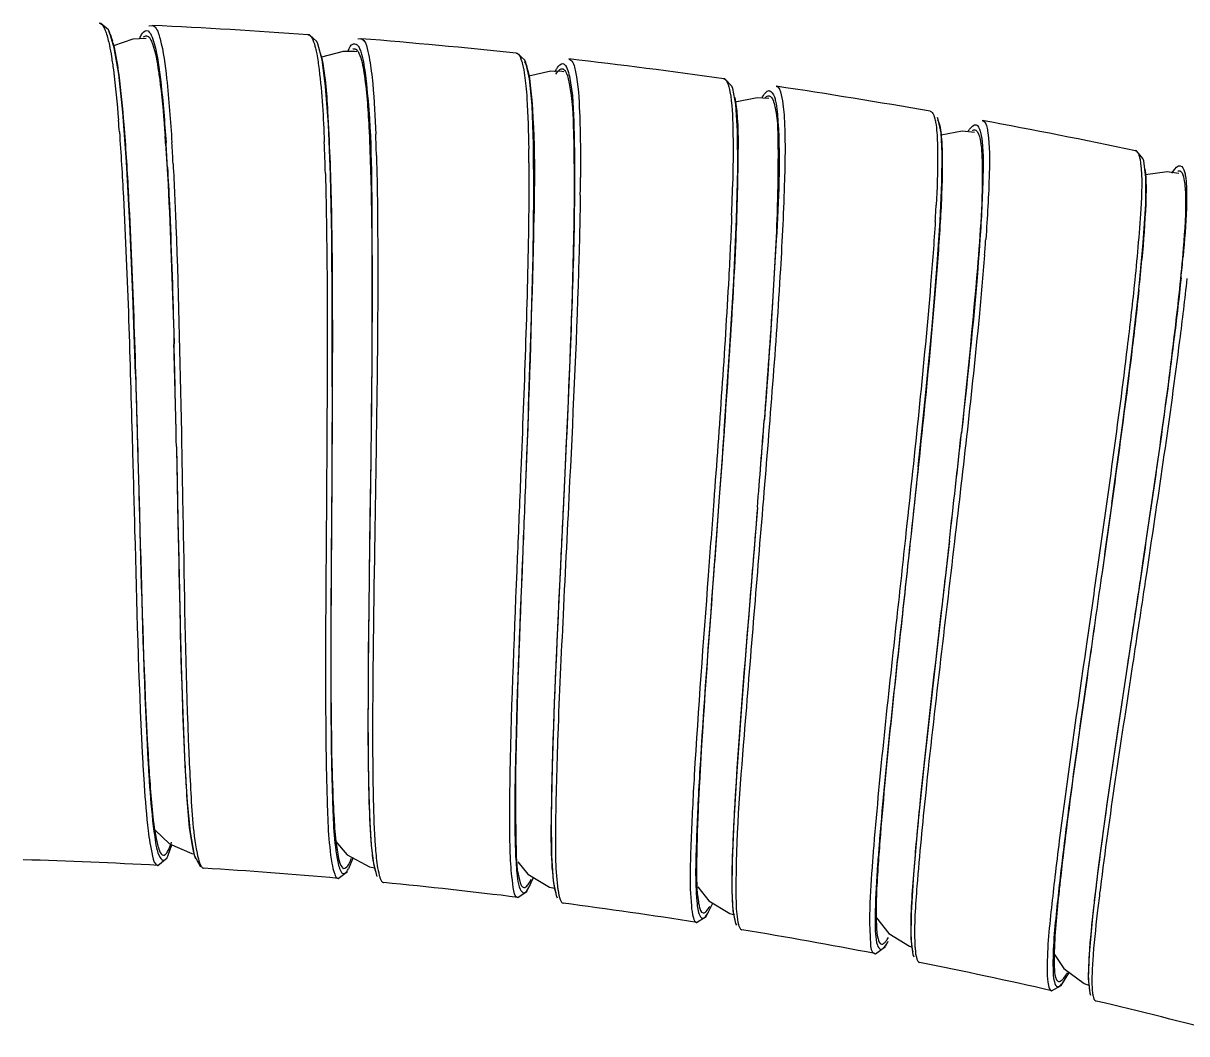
# Model space of a CAD drawing. Header units: millimetres. Extents: x 601 to 1195, y -13 to 407.
# Drawn here: x 1036.41 to 1053.07, y 321.76 to 336.22 of the extents above; entities that cross this region are included whole.
import ezdxf

# ---------------------------------------------------------------- set-up
doc = ezdxf.new("R2010")
doc.units = ezdxf.units.MM
doc.header["$LTSCALE"] = 0.1

msp = doc.modelspace()

# ---------------------------------------------------------------- linework, layer by layer
at = {"color": 7, "linetype": 'Continuous'}
for p, q in [((1037.5238, 336.2193), (1037.4998, 336.2218)), ((1037.6308, 336.1279), (1037.5238, 336.2193)), ((1038.2765, 336.186), (1038.2091, 336.1803)), ((1038.2611, 336.1899), (1038.2765, 336.186)), ((1037.9819, 335.9967), (1037.7062, 335.9008)), ((1038.1732, 336.0063), (1037.9819, 335.9967)), ((1040.5101, 336.0551), (1040.4866, 336.0583)), ((1040.614, 335.9606), (1040.5101, 336.0551)), ((1041.2591, 335.9973), (1041.2024, 335.9956)), ((1041.2463, 336.0006), (1041.2591, 335.9973)), ((1037.7783, 335.4943), (1037.7157, 335.8692)), ((1040.9938, 335.8201), (1040.6804, 335.7362)), ((1041.1523, 335.8201), (1040.9938, 335.8201)), ((1041.1871, 335.8134), (1041.1523, 335.8201)), ((1043.4884, 335.7901), (1043.4664, 335.7938)), ((1043.5896, 335.6932), (1043.4884, 335.7901)), ((1037.8367, 334.9518), (1037.7783, 335.4943)), ((1043.9627, 335.5385), (1043.6491, 335.4651)), ((1044.1233, 335.5332), (1043.9627, 335.5385)), ((1044.1482, 335.5276), (1044.1233, 335.5332)), ((1046.4571, 335.4246), (1046.4358, 335.4289)), ((1046.5556, 335.3233), (1046.4571, 335.4246)), ((1046.9199, 335.157), (1046.6014, 335.0926)), ((1047.0832, 335.1463), (1046.9199, 335.157)), ((1049.5667, 334.3602), (1049.5496, 334.6557)), ((1049.8516, 334.6759), (1049.5516, 334.6214)), ((1050.0282, 334.6596), (1049.8516, 334.6759)), ((1052.346, 334.3946), (1052.3289, 334.3991)), ((1052.4393, 334.2891), (1052.346, 334.3946)), ((1052.7861, 334.0955), (1052.4764, 334.0522)), ((1052.955, 334.0735), (1052.7861, 334.0955)), ((1052.8523, 334.0756), (1052.875, 334.1083)), ((1038.5654, 331.7916), (1038.57, 331.6234)), ((1038.5667, 331.8057), (1038.5712, 331.6338)), ((1038.0187, 331.2035), (1038.0479, 330.1934)), ((1040.8356, 331.0186), (1040.8306, 330.0148)), ((1043.6444, 330.7393), (1043.6058, 329.7422)), ((1041.3929, 330.4963), (1041.3864, 329.9678)), ((1041.3924, 330.4938), (1041.3864, 329.9678)), ((1044.1932, 330.424), (1044.1743, 330.0002)), ((1049.8568, 330.5061), (1049.8406, 330.3557)), ((1049.8601, 330.5206), (1049.8433, 330.3668)), ((1046.4435, 330.3871), (1046.3701, 329.3761)), ((1037.973, 330.2189), (1037.9738, 330.1914)), ((1041.3864, 329.9678), (1041.3646, 328.3536)), ((1041.3864, 329.9678), (1041.3754, 329.1548)), ((1041.4616, 330.0385), (1041.4605, 329.9667)), ((1043.6176, 330.0413), (1043.6059, 329.7464)), ((1044.1754, 330.0168), (1044.1596, 329.6765)), ((1044.1743, 330.0002), (1044.1596, 329.6765)), ((1043.535, 329.8279), (1043.5318, 329.7494)), ((1049.2226, 329.8729), (1049.1204, 328.9167)), ((1047.006, 329.4159), (1046.9953, 329.2855)), ((1046.9214, 329.2917), (1046.7651, 327.3671)), ((1051.9927, 329.3498), (1051.8537, 328.3647)), ((1041.3754, 329.1548), (1041.3645, 328.3526)), ((1049.0619, 329.0656), (1049.0471, 328.9282)), ((1052.4685, 328.7201), (1052.4404, 328.5296)), ((1052.4692, 328.7218), (1052.4408, 328.5302)), ((1052.4408, 328.5302), (1052.398, 328.2432)), ((1052.4404, 328.5296), (1052.398, 328.2432)), ((1041.3645, 328.3526), (1041.3641, 328.3156)), ((1052.498, 328.4083), (1052.4714, 328.2321)), ((1041.3484, 326.7722), (1041.3482, 326.7383)), ((1041.3521, 325.4779), (1041.3531, 325.4171)), ((1046.6263, 325.52), (1046.5831, 324.8047)), ((1041.3717, 324.7854), (1041.3932, 324.455)), ((1038.3006, 324.6772), (1038.5061, 324.479)), ((1038.7994, 324.6445), (1038.8569, 324.3186)), ((1038.4877, 324.3175), (1038.5411, 324.4636)), ((1038.5061, 324.479), (1038.8234, 324.3395)), ((1040.8841, 324.5169), (1041.0502, 324.3239)), ((1041.3932, 324.455), (1041.424, 324.1991)), ((1038.3406, 324.1708), (1038.4735, 324.2786)), ((1038.8234, 324.3395), (1038.854, 324.3352)), ((1038.8569, 324.3186), (1038.9493, 324.1484)), ((1041.0502, 324.3239), (1041.369, 324.1488)), ((1041.0717, 324.1287), (1041.1328, 324.2786)), ((1043.974, 324.3103), (1043.9972, 323.9506)), ((1038.339, 324.1709), (1038.3406, 324.1708)), ((1038.339, 324.1709), (1038.3415, 324.1707)), ((1040.9185, 323.9858), (1041.0542, 324.0858)), ((1041.369, 324.1488), (1041.4414, 324.1343)), ((1041.424, 324.1991), (1041.4738, 324.0136)), ((1043.4909, 324.2236), (1043.6342, 324.0462)), ((1040.9185, 323.9858), (1040.9205, 323.9856)), ((1041.5711, 323.9253), (1041.573, 323.9251)), ((1043.6342, 324.0462), (1043.9466, 323.8612)), ((1043.6479, 323.8528), (1043.7138, 323.999)), ((1043.6496, 323.9135), (1043.6613, 323.9333)), ((1043.4911, 323.7138), (1043.626, 323.8041)), ((1043.9466, 323.8612), (1044.0185, 323.8444)), ((1046.0675, 323.8639), (1046.2257, 323.664)), ((1046.5554, 323.8131), (1046.5706, 323.5211)), ((1043.4911, 323.7138), (1043.4921, 323.7137)), ((1044.1399, 323.6311), (1044.142, 323.6308)), ((1046.1899, 323.4412), (1046.2844, 323.6284)), ((1046.2257, 323.664), (1046.5264, 323.4816)), ((1046.0515, 323.3548), (1046.1899, 323.4412)), ((1046.1767, 323.5029), (1046.1885, 323.5134)), ((1046.5264, 323.4816), (1046.5922, 323.4645)), ((1048.6259, 323.4197), (1048.8017, 323.1953)), ((1046.0515, 323.3548), (1046.0528, 323.3546)), ((1046.6972, 323.2504), (1046.6994, 323.25)), ((1048.8017, 323.1953), (1049.0965, 323.013)), ((1048.7575, 323.0189), (1048.7735, 323.0518)), ((1049.0965, 323.013), (1049.1344, 323.0023)), ((1048.5974, 322.91), (1048.5998, 322.9094)), ((1049.2404, 322.7835), (1049.2426, 322.783)), ((1051.1738, 322.8969), (1051.3053, 322.6951)), ((1051.6691, 322.9067), (1051.657, 322.5513)), ((1051.2703, 322.4522), (1051.3779, 322.6303)), ((1051.3053, 322.6951), (1051.5967, 322.4797)), ((1051.1298, 322.3785), (1051.2703, 322.4522)), ((1051.5967, 322.4797), (1051.6747, 322.4528)), ((1051.1298, 322.3785), (1051.1304, 322.3784)), ((1051.7668, 322.231), (1051.7683, 322.2306))]:
    msp.add_line(p, q, dxfattribs=at)
for points in [[(1037.7157, 335.8692), (1037.6472, 336.0958), (1037.6308, 336.1279)], [(1040.6906, 335.6982), (1040.6294, 335.928), (1040.614, 335.9606)], [(1040.8356, 331.0186), (1040.8361, 332.1483), (1040.8281, 333.1707), (1040.8099, 334.0525), (1040.7807, 334.7716), (1040.7406, 335.319), (1040.6906, 335.6982)], [(1043.6578, 335.4274), (1043.604, 335.6603), (1043.5896, 335.6932)], [(1043.6444, 330.7393), (1043.683, 331.865), (1043.7097, 332.8868), (1043.7214, 333.7699), (1043.7167, 334.4929), (1043.6952, 335.0442), (1043.6578, 335.4274)], [(1046.614, 335.0574), (1046.5688, 335.2895), (1046.5556, 335.3233)], [(1038.0187, 331.2035), (1037.9809, 332.336), (1037.9382, 333.3581), (1037.8902, 334.2371), (1037.8367, 334.9518)], [(1046.4435, 330.3871), (1046.5206, 331.5193), (1046.5816, 332.5409), (1046.6227, 333.4198), (1046.6417, 334.135), (1046.6384, 334.6796), (1046.614, 335.0574)], [(1049.5496, 334.6557), (1049.5099, 334.8465), (1049.4982, 334.8739)], [(1049.4916, 332.7081), (1049.5386, 333.3945), (1049.5633, 333.9432), (1049.5667, 334.3602)], [(1052.4809, 334.017), (1052.4505, 334.2546), (1052.4393, 334.2891)], [(1051.9927, 329.3498), (1052.1449, 330.4643), (1052.2749, 331.4779), (1052.3762, 332.3568), (1052.4448, 333.0781), (1052.4795, 333.6313), (1052.4809, 334.017)], [(1049.2226, 329.8729), (1049.3315, 330.934), (1049.4221, 331.8847), (1049.4916, 332.7081)], [(1038.6049, 330.1651), (1038.6271, 329.0666), (1038.6424, 328.3216), (1038.659, 327.5863), (1038.6776, 326.8764), (1038.6994, 326.2093), (1038.7259, 325.6025), (1038.7585, 325.0738), (1038.7994, 324.6445)], [(1044.1596, 329.6765), (1044.1165, 328.767), (1044.0605, 327.5738), (1044.0142, 326.498), (1043.9826, 325.5815)], [(1049.6686, 328.8137), (1049.5553, 327.833), (1049.4202, 326.657), (1049.307, 325.6355), (1049.2176, 324.7636)], [(1041.3646, 328.3536), (1041.3578, 327.8078), (1041.3517, 327.228)], [(1052.398, 328.2432), (1052.2516, 327.2661), (1052.0724, 326.065), (1051.9202, 325.0155), (1051.8008, 324.1365)], [(1046.7651, 327.3671), (1046.6879, 326.3783), (1046.6263, 325.52)], [(1041.3517, 327.228), (1041.3478, 326.6654), (1041.3469, 326.1301), (1041.3498, 325.6317)], [(1041.3498, 325.6317), (1041.3577, 325.1805), (1041.3717, 324.7854)], [(1043.9826, 325.5815), (1043.9689, 324.8501), (1043.974, 324.3103)], [(1046.5831, 324.8047), (1046.5595, 324.2373), (1046.5554, 323.8131)], [(1049.2176, 324.7636), (1049.1547, 324.0442), (1049.1218, 323.4946), (1049.1195, 323.1184)], [(1051.8008, 324.1365), (1051.7168, 323.4339), (1051.6691, 322.9067)], [(1043.9972, 323.9506), (1044.0398, 323.738), (1044.0533, 323.7066)], [(1046.5706, 323.5211), (1046.6085, 323.3401), (1046.6205, 323.3145)], [(1049.1195, 323.1184), (1049.1482, 322.896), (1049.1598, 322.8635)], [(1048.5974, 322.91), (1048.6113, 322.908), (1048.7542, 323.0121)], [(1051.657, 322.5513), (1051.6788, 322.3428), (1051.6888, 322.3123)]]:
    msp.add_lwpolyline(points, dxfattribs=at)
for centre, radius, start, end in [((1037.162, 335.9551), 0.4554, 22.50297, 24.90344), ((1034.1562, 247.7852), 88.5, 85.895453, 87.341497), ((1036.3847, 335.588), 1.3581, 14.78307, 16.29655), ((1034.1562, 247.7852), 88.4999, 83.958839, 85.404883), ((1039.3101, 335.4536), 1.3997, 12.95571, 13.78382), ((1041.6741, 335.5148), 0.6893, 152.81952, 153.32413), ((1043.1341, 335.5591), 0.4308, 19.11564, 21.59407), ((1034.1562, 247.7852), 88.4999, 82.021901, 83.467945), ((1044.6829, 335.1837), 0.7446, 150.44754, 152.87421), ((1034.1562, 247.7852), 88.4999, 80.085236, 81.531279), ((1011.1419, 332.6904), 26.7198, 4.24155, 4.60161), ((1034.1562, 247.7852), 88.4999, 78.14857, 79.594614), ((1011.6176, 332.6635), 26.8955, 3.91762, 4.15015), ((1013.8698, 333.5553), 27.609, 1.60865, 2.24225), ((1050.4838, 334.3239), 0.6507, 145.82833, 147.62928), ((1049.9166, 334.5723), 0.1817, 25.19838, 27.1765), ((1003.0353, 332.193), 35.4963, 3.18095, 3.74887), ((1001.5066, 332.2275), 37.1038, 3.06155, 3.53889), ((1006.0629, 333.1013), 34.6876, 1.60113, 2.35158), ((1017.4837, 334.0558), 26.166, 0.37335, 0.80539), ((1007.8217, 334.2371), 36.5674, 359.25424, 359.64961), ((1012.5212, 334.786), 34.0565, 357.79494, 358.47803), ((1023.8638, 334.9548), 25.6507, 356.5078, 357.01523), ((1014.2986, 335.7748), 35.989, 355.43031, 355.78478), ((1020.8336, 335.7337), 31.7227, 353.98508, 354.77089), ((1027.7674, 335.1841), 25.3518, 354.09006, 354.79225), ((756.4687, 324.144), 282.2005, 1.222579, 1.518734), ((750.1235, 324.2804), 288.5414, 1.168631, 1.46033), ((736.0293, 354.4945), 311.9119, 355.365384, 355.597835), ((743.631, 353.5913), 304.2623, 355.419241, 355.655354), ((773.3489, 360.6964), 278.1529, 353.41813, 353.740058), ((778.5464, 359.8384), 272.8915, 353.471996, 353.797758), ((1280.7729, 325.1178), 239.4302, 179.234738, 179.604091), ((1088.18, 328.0526), 49.5147, 182.10005, 182.60454), ((1091.3792, 328.0064), 52.6444, 181.9832, 182.39298), ((1088.9404, 326.5446), 48.1245, 180.5453, 181.12613), ((1091.5383, 326.5144), 50.7972, 180.53149, 181.03257), ((1075.019, 327.6984), 36.9531, 182.96259, 183.27486), ((1073.2609, 327.6676), 35.12, 183.05394, 183.30784), ((1099.1796, 324.059), 55.2178, 178.20238, 178.51628), ((1070.8759, 326.2853), 30.0526, 181.28445, 181.75018), ((1080.3817, 325.9209), 38.9681, 180.44546, 180.79081), ((1084.4834, 324.7623), 41.0363, 178.97137, 179.22555), ((1082.9114, 324.8959), 39.4568, 179.10217, 179.28032), ((1098.1321, 322.3834), 52.2058, 176.62257, 177.13699), ((1095.485, 322.5934), 49.4758, 176.63578, 177.22826), ((1078.5857, 324.8438), 35.138, 179.22837, 179.38099), ((1088.6029, 323.0587), 42.5735, 176.91465, 177.40063), ((1084.5875, 322.8221), 38.0559, 176.75213, 176.98632), ((1100.5432, 319.8486), 51.5603, 174.27236, 174.85012), ((1087.1671, 321.3177), 38.7082, 175.20222, 175.40867), ((1085.3453, 321.5325), 36.7991, 175.29096, 175.43909), ((1103.9079, 317.785), 53.095, 172.7057, 173.26937), ((1034.1562, 247.7852), 76.5, 86.863786, 88.30983), ((1038.9974, 324.1603), 0.0283, 260.20751, 265.90904), ((1034.1562, 247.7852), 76.5, 84.927121, 86.373164), ((1034.1562, 247.7852), 76.5003, 82.990288, 84.436332), ((1043.097, 324.2481), 0.6462, 330.84626, 332.94475), ((1042.9219, 324.3378), 0.8429, 332.9261, 334.45431), ((1082.4007, 320.4775), 31.3391, 173.51665, 173.89389), ((1090.3124, 319.1498), 38.8328, 172.88358, 173.05946), ((1092.5601, 318.7161), 41.0526, 172.68217, 172.92596), ((1034.1562, 247.7852), 76.5001, 81.053569, 82.499612), ((1045.7443, 323.7789), 0.5516, 328.11205, 329.58143), ((1034.1562, 247.7852), 76.5001, 79.116903, 80.562947), ((1048.5334, 323.2672), 0.2909, 319.75907, 322.65143), ((1048.3775, 323.2963), 0.4656, 325.28622, 326.02363), ((1034.1562, 247.7852), 76.5001, 77.180237, 78.626281), ((1050.4334, 323.1755), 1.0691, 328.77052, 329.96958), ((1050.7436, 322.896), 0.6819, 325.65307, 327.39079), ((1034.1562, 247.7852), 76.5003, 75.243734, 76.689778)]:
    msp.add_arc(centre, radius, start, end, dxfattribs=at)
for points, knots in [([(1037.5039, 336.2214), (1037.5268, 336.2207), (1037.5547, 336.1878), (1037.5699, 336.1579), (1037.575, 336.1468)], [0, 0, 0, 0, 0.6524519, 1, 1, 1, 1]), ([(1037.5827, 336.1294), (1037.5886, 336.1152), (1037.6148, 336.0432), (1037.6324, 335.9683), (1037.6449, 335.9084)], [0, 0, 0, 0, 0.2003386, 1, 1, 1, 1]), ([(1037.6306, 336.1074), (1037.635, 336.1011), (1037.6435, 336.0868), (1037.6508, 336.0719), (1037.6544, 336.0638)], [0, 0, 0, 0, 0.4634292, 1, 1, 1, 1]), ([(1038.1065, 336.0598), (1038.1228, 336.0861), (1038.1805, 336.154), (1038.2308, 336.0803), (1038.2446, 336.0522)], [0, 0, 0, 0, 0.4977726, 1, 1, 1, 1]), ([(1038.2765, 336.1859), (1038.2862, 336.1814), (1038.3385, 336.1305), (1038.355, 336.0576), (1038.3706, 335.9998)], [0, 0, 0, 0, 0.1521295, 1, 1, 1, 1]), ([(1037.6978, 335.9345), (1037.7028, 335.9158), (1037.7242, 335.8283), (1037.7404, 335.7395), (1037.7517, 335.6697)], [0, 0, 0, 0, 0.2149834, 1, 1, 1, 1]), ([(1038.0795, 336.0085), (1038.0838, 336.0178), (1038.0923, 336.0352), (1038.1018, 336.052), (1038.1065, 336.0598)], [0, 0, 0, 0, 0.5306891, 1, 1, 1, 1]), ([(1038.1358, 336.0263), (1038.1417, 336.0316), (1038.1535, 336.0402), (1038.1681, 336.0436), (1038.1746, 336.0433)], [0, 0, 0, 0, 0.5466552, 1, 1, 1, 1]), ([(1038.1746, 336.0433), (1038.1848, 336.0429), (1038.2084, 336.0309), (1038.2225, 336.0106), (1038.23, 335.9984)], [0, 0, 0, 0, 0.4164828, 1, 1, 1, 1]), ([(1038.23, 335.9984), (1038.2432, 335.9767), (1038.3047, 335.8282), (1038.3284, 335.6686), (1038.3484, 335.5359)], [0, 0, 0, 0, 0.1593927, 1, 1, 1, 1]), ([(1038.2877, 335.931), (1038.3366, 335.7529), (1038.3974, 335.2782), (1038.4366, 334.8046), (1038.4557, 334.5139)], [0, 0, 0, 0, 0.3879398, 1, 1, 1, 1]), ([(1038.3706, 335.9998), (1038.4207, 335.814), (1038.4816, 335.3175), (1038.5207, 334.8223), (1038.5396, 334.5177)], [0, 0, 0, 0, 0.3867636, 1, 1, 1, 1]), ([(1040.4907, 336.0582), (1040.5007, 336.0574), (1040.5235, 336.0449), (1040.5369, 336.0245), (1040.5439, 336.0123)], [0, 0, 0, 0, 0.4159791, 1, 1, 1, 1]), ([(1040.5439, 336.0123), (1040.5489, 336.0034), (1040.5716, 335.9565), (1040.5856, 335.906), (1040.5954, 335.8654)], [0, 0, 0, 0, 0.1955956, 1, 1, 1, 1]), ([(1041.0609, 335.8297), (1041.0798, 335.8665), (1041.1094, 335.9513), (1041.1917, 335.9195), (1041.2055, 335.8996)], [0, 0, 0, 0, 0.6307589, 1, 1, 1, 1]), ([(1041.259, 335.9972), (1041.3062, 335.9769), (1041.3548, 335.7908), (1041.3809, 335.6466), (1041.3944, 335.5369)], [0, 0, 0, 0, 0.3172675, 1, 1, 1, 1]), ([(1040.613, 335.7838), (1040.6272, 335.7096), (1040.6868, 335.292), (1040.707, 334.8702), (1040.7213, 334.5246)], [0, 0, 0, 0, 0.1792622, 1, 1, 1, 1]), ([(1040.6741, 335.7674), (1040.7347, 335.5041), (1040.784, 334.7889), (1040.8309, 333.5102), (1040.8394, 331.8608), (1040.8346, 330.6552), (1040.8307, 330.0186)], [0, 0, 0, 0, 0.140844, 0.3714188, 0.6681841, 1, 1, 1, 1]), ([(1041.129, 335.8508), (1041.1331, 335.8531), (1041.1415, 335.8567), (1041.1507, 335.8576), (1041.1549, 335.8573)], [0, 0, 0, 0, 0.5241021, 1, 1, 1, 1]), ([(1041.1549, 335.8573), (1041.1583, 335.857), (1041.1651, 335.8556), (1041.1714, 335.8525), (1041.1744, 335.8507)], [0, 0, 0, 0, 0.4848266, 1, 1, 1, 1]), ([(1041.1744, 335.8507), (1041.177, 335.8491), (1041.1822, 335.8453), (1041.1867, 335.8408), (1041.189, 335.8384)], [0, 0, 0, 0, 0.476283, 1, 1, 1, 1]), ([(1041.189, 335.8384), (1041.2007, 335.8258), (1041.2565, 335.7256), (1041.2729, 335.6114), (1041.288, 335.517)], [0, 0, 0, 0, 0.1523648, 1, 1, 1, 1]), ([(1041.2055, 335.8996), (1041.2105, 335.8923), (1041.2202, 335.8754), (1041.228, 335.8576), (1041.2319, 335.8477)], [0, 0, 0, 0, 0.4558367, 1, 1, 1, 1]), ([(1041.2319, 335.8477), (1041.2405, 335.8263), (1041.2786, 335.7045), (1041.2966, 335.5777), (1041.3097, 335.4743)], [0, 0, 0, 0, 0.1815751, 1, 1, 1, 1]), ([(1043.4701, 335.7933), (1043.4922, 335.7912), (1043.5173, 335.7583), (1043.5304, 335.7285), (1043.5347, 335.7177)], [0, 0, 0, 0, 0.6545645, 1, 1, 1, 1]), ([(1037.6753, 335.7419), (1037.6853, 335.6802), (1037.7282, 335.3786), (1037.7561, 335.0752), (1037.7756, 334.834)], [0, 0, 0, 0, 0.2054301, 1, 1, 1, 1]), ([(1037.7517, 335.6697), (1037.7617, 335.6087), (1037.8045, 335.3109), (1037.8322, 335.0112), (1037.8516, 334.773)], [0, 0, 0, 0, 0.2054562, 1, 1, 1, 1]), ([(1043.5412, 335.7002), (1043.5488, 335.6782), (1043.5821, 335.5558), (1043.5965, 335.4292), (1043.6066, 335.3263)], [0, 0, 0, 0, 0.183788, 1, 1, 1, 1]), ([(1043.5853, 335.6768), (1043.5976, 335.6579), (1043.6525, 335.5203), (1043.6657, 335.3723), (1043.678, 335.2488)], [0, 0, 0, 0, 0.1537629, 1, 1, 1, 1]), ([(1044.0351, 335.551), (1044.0391, 335.5579), (1044.0469, 335.571), (1044.0553, 335.5838), (1044.0595, 335.5897)], [0, 0, 0, 0, 0.524999, 1, 1, 1, 1]), ([(1044.0595, 335.5897), (1044.0777, 335.6156), (1044.1423, 335.6814), (1044.1873, 335.6005), (1044.1993, 335.5704)], [0, 0, 0, 0, 0.493908, 1, 1, 1, 1]), ([(1044.2238, 335.7104), (1044.2339, 335.7091), (1044.297, 335.6668), (1044.3049, 335.5858), (1044.3174, 335.5263)], [0, 0, 0, 0, 0.1436065, 1, 1, 1, 1]), ([(1038.3484, 335.5359), (1038.358, 335.4726), (1038.3988, 335.1649), (1038.4247, 334.8555), (1038.4425, 334.6099)], [0, 0, 0, 0, 0.2065636, 1, 1, 1, 1]), ([(1041.288, 335.517), (1041.3293, 335.2598), (1041.3718, 334.6112), (1041.4173, 332.937), (1041.4034, 331.5211), (1041.3924, 330.4938)], [0, 0, 0, 0, 0.1554524, 0.3869294, 1, 1, 1, 1]), ([(1041.3097, 335.4743), (1041.3926, 334.8189), (1041.4074, 333.1534), (1041.4046, 331.4956), (1041.3929, 330.4963)], [0, 0, 0, 0, 0.3979761, 1, 1, 1, 1]), ([(1041.3944, 335.5369), (1041.402, 335.4758), (1041.4329, 335.1761), (1041.4482, 334.875), (1041.4577, 334.6355)], [0, 0, 0, 0, 0.2043493, 1, 1, 1, 1]), ([(1044.0929, 335.5602), (1044.0984, 335.5639), (1044.1095, 335.5698), (1044.1221, 335.5711), (1044.1278, 335.5704)], [0, 0, 0, 0, 0.5376867, 1, 1, 1, 1]), ([(1044.1278, 335.5704), (1044.132, 335.5699), (1044.1407, 335.5673), (1044.1481, 335.5622), (1044.1517, 335.5592)], [0, 0, 0, 0, 0.4759427, 1, 1, 1, 1]), ([(1044.1517, 335.5592), (1044.1605, 335.5518), (1044.2033, 335.4924), (1044.2166, 335.419), (1044.228, 335.3598)], [0, 0, 0, 0, 0.1599156, 1, 1, 1, 1]), ([(1044.23, 335.4631), (1044.2819, 335.2202), (1044.3041, 334.5526), (1044.3056, 333.3517), (1044.2533, 331.7823), (1044.2036, 330.6295), (1044.1754, 330.0168)], [0, 0, 0, 0, 0.1366749, 0.3648146, 0.6624606, 1, 1, 1, 1]), ([(1044.3174, 335.5263), (1044.357, 335.3367), (1044.3843, 334.8291), (1044.3903, 334.325), (1044.3884, 334.0135)], [0, 0, 0, 0, 0.3834245, 1, 1, 1, 1]), ([(1046.4395, 335.4283), (1046.4496, 335.4268), (1046.472, 335.4119), (1046.484, 335.3898), (1046.4902, 335.3766)], [0, 0, 0, 0, 0.4137618, 1, 1, 1, 1]), ([(1043.6066, 335.3263), (1043.6126, 335.2651), (1043.636, 334.9647), (1043.6437, 334.6633), (1043.6471, 334.4236)], [0, 0, 0, 0, 0.2043493, 1, 1, 1, 1]), ([(1043.678, 335.2488), (1043.7462, 334.5604), (1043.7098, 332.8184), (1043.6588, 331.0852), (1043.6176, 330.0413)], [0, 0, 0, 0, 0.3983669, 1, 1, 1, 1]), ([(1044.228, 335.3598), (1044.272, 335.1312), (1044.2974, 334.5213), (1044.3014, 332.8769), (1044.2387, 331.4625), (1044.1932, 330.424)], [0, 0, 0, 0, 0.1413268, 0.3687021, 1, 1, 1, 1]), ([(1046.9863, 335.1515), (1047.011, 335.1942), (1047.079, 335.315), (1047.1519, 335.2073), (1047.1638, 335.1711)], [0, 0, 0, 0, 0.564202, 1, 1, 1, 1]), ([(1047.1895, 335.3201), (1047.2361, 335.3131), (1047.2872, 335.1119), (1047.2978, 334.9796), (1047.3044, 334.8687)], [0, 0, 0, 0, 0.2976876, 1, 1, 1, 1]), ([(1046.5969, 335.1586), (1046.645, 334.8996), (1046.6455, 334.1873), (1046.6095, 332.9082), (1046.5052, 331.244), (1046.418, 330.0248), (1046.3704, 329.38)], [0, 0, 0, 0, 0.1365708, 0.3662655, 0.6648765, 1, 1, 1, 1]), ([(1046.5283, 335.2419), (1046.56, 335.0691), (1046.5769, 334.6128), (1046.5729, 334.1596), (1046.5656, 333.8814)], [0, 0, 0, 0, 0.3871073, 1, 1, 1, 1]), ([(1047.028, 335.1523), (1047.0373, 335.1621), (1047.0547, 335.1783), (1047.079, 335.1846), (1047.0887, 335.1831)], [0, 0, 0, 0, 0.5798824, 1, 1, 1, 1]), ([(1047.0887, 335.1831), (1047.0951, 335.1821), (1047.1085, 335.1761), (1047.1183, 335.1656), (1047.1229, 335.1595)], [0, 0, 0, 0, 0.4542304, 1, 1, 1, 1]), ([(1047.1638, 335.1711), (1047.1707, 335.15), (1047.1998, 335.0321), (1047.2093, 334.9106), (1047.2156, 334.8117)], [0, 0, 0, 0, 0.1824628, 1, 1, 1, 1]), ([(1047.1601, 335.0737), (1047.2111, 334.8907), (1047.2199, 334.3576), (1047.2072, 333.3835), (1047.1289, 332.0598), (1047.0592, 331.0746), (1047.0189, 330.5417)], [0, 0, 0, 0, 0.125516, 0.3470213, 0.6468997, 1, 1, 1, 1]), ([(1049.3944, 334.9633), (1049.4017, 334.962), (1049.4174, 334.9536), (1049.4275, 334.9398), (1049.4324, 334.9317)], [0, 0, 0, 0, 0.4414874, 1, 1, 1, 1]), ([(1049.4324, 334.9317), (1049.4354, 334.9268), (1049.4412, 334.9159), (1049.4458, 334.9044), (1049.4481, 334.8983)], [0, 0, 0, 0, 0.4670145, 1, 1, 1, 1]), ([(1037.8516, 334.773), (1037.8769, 334.4611), (1037.9722, 332.9373), (1038.0143, 331.4109), (1038.0478, 330.1976)], [0, 0, 0, 0, 0.2049578, 1, 1, 1, 1]), ([(1047.3044, 334.8687), (1047.322, 334.5733), (1047.311, 333.8493), (1047.2204, 332.0309), (1047.0961, 330.5103), (1047.006, 329.4159)], [0, 0, 0, 0, 0.1625024, 0.3969978, 1, 1, 1, 1]), ([(1047.2156, 334.8117), (1047.2509, 334.2498), (1047.18, 332.8257), (1047.0867, 331.4092), (1047.021, 330.5532)], [0, 0, 0, 0, 0.3960279, 1, 1, 1, 1]), ([(1049.4481, 334.8983), (1049.4498, 334.8938), (1049.4531, 334.8843), (1049.456, 334.8748), (1049.4574, 334.8698)], [0, 0, 0, 0, 0.4809786, 1, 1, 1, 1]), ([(1049.4574, 334.8698), (1049.4634, 334.8483), (1049.4883, 334.7295), (1049.4944, 334.6079), (1049.4978, 334.5092)], [0, 0, 0, 0, 0.1840285, 1, 1, 1, 1]), ([(1049.4975, 334.8452), (1049.525, 334.8012), (1049.5502, 334.6562), (1049.5606, 334.5167), (1049.5638, 334.4268)], [0, 0, 0, 0, 0.365432, 1, 1, 1, 1]), ([(1049.9662, 334.7177), (1049.9868, 334.7436), (1050.0629, 334.8089), (1050.1, 334.7141), (1050.1099, 334.6797)], [0, 0, 0, 0, 0.4805195, 1, 1, 1, 1]), ([(1050.1402, 334.8294), (1050.1498, 334.8276), (1050.2063, 334.7858), (1050.2104, 334.7102), (1050.2189, 334.6546)], [0, 0, 0, 0, 0.1471131, 1, 1, 1, 1]), ([(1037.7885, 334.6666), (1037.8115, 334.3566), (1037.8989, 332.8751), (1037.9406, 331.3915), (1037.973, 330.2189)], [0, 0, 0, 0, 0.2094931, 1, 1, 1, 1]), ([(1050.1274, 334.5972), (1050.1565, 334.4129), (1050.1524, 333.9194), (1050.0798, 332.5604), (1049.9541, 331.3886), (1049.8601, 330.5206)], [0, 0, 0, 0, 0.1369009, 0.3595883, 1, 1, 1, 1]), ([(1049.9454, 334.6894), (1049.9489, 334.6944), (1049.9556, 334.704), (1049.9627, 334.7133), (1049.9662, 334.7177)], [0, 0, 0, 0, 0.5194488, 1, 1, 1, 1]), ([(1049.9981, 334.6874), (1050.004, 334.691), (1050.0158, 334.6967), (1050.0291, 334.6974), (1050.035, 334.6963)], [0, 0, 0, 0, 0.5400171, 1, 1, 1, 1]), ([(1050.035, 334.6963), (1050.0436, 334.6947), (1050.0621, 334.6834), (1050.0729, 334.6657), (1050.0782, 334.6553)], [0, 0, 0, 0, 0.4297659, 1, 1, 1, 1]), ([(1050.081, 334.6497), (1050.0912, 334.6282), (1050.1324, 334.4828), (1050.1351, 334.3312), (1050.1377, 334.2051)], [0, 0, 0, 0, 0.1588111, 1, 1, 1, 1]), ([(1050.2189, 334.6546), (1050.2482, 334.4636), (1050.241, 333.9511), (1050.2133, 333.4443), (1050.1902, 333.1295)], [0, 0, 0, 0, 0.3797885, 1, 1, 1, 1]), ([(1038.4502, 334.501), (1038.4635, 334.3065), (1038.5162, 333.4039), (1038.5456, 332.5003), (1038.5654, 331.7916)], [0, 0, 0, 0, 0.2157605, 1, 1, 1, 1]), ([(1049.4978, 334.5092), (1049.4999, 334.4488), (1049.504, 334.152), (1049.492, 333.8553), (1049.4797, 333.6192)], [0, 0, 0, 0, 0.2034781, 1, 1, 1, 1]), ([(1049.5638, 334.4268), (1049.5663, 334.3575), (1049.5704, 334.0087), (1049.5538, 333.6602), (1049.5376, 333.3814)], [0, 0, 0, 0, 0.1989063, 1, 1, 1, 1]), ([(1041.468, 334.3304), (1041.4766, 334.027), (1041.4978, 332.5963), (1041.4781, 331.1655), (1041.4616, 330.0385)], [0, 0, 0, 0, 0.2121393, 1, 1, 1, 1]), ([(1052.3318, 334.3983), (1052.3587, 334.3924), (1052.3815, 334.3429), (1052.3916, 334.3035), (1052.3949, 334.2884)], [0, 0, 0, 0, 0.6416958, 1, 1, 1, 1]), ([(1052.3949, 334.2884), (1052.3971, 334.278), (1052.4013, 334.2558), (1052.4045, 334.2334), (1052.406, 334.2216)], [0, 0, 0, 0, 0.4726623, 1, 1, 1, 1]), ([(1038.477, 334.1627), (1038.4868, 333.9864), (1038.5256, 333.2011), (1038.5503, 332.4152), (1038.5667, 331.8057)], [0, 0, 0, 0, 0.2245487, 1, 1, 1, 1]), ([(1038.5574, 334.2091), (1038.5732, 333.9144), (1038.6317, 332.5674), (1038.659, 331.2194), (1038.679, 330.1667)], [0, 0, 0, 0, 0.2189608, 1, 1, 1, 1]), ([(1043.6491, 334.2263), (1043.6512, 333.9191), (1043.6387, 332.4523), (1043.5812, 330.9865), (1043.535, 329.8279)], [0, 0, 0, 0, 0.2094781, 1, 1, 1, 1]), ([(1050.1377, 334.2051), (1050.1482, 333.7086), (1050.0554, 332.4722), (1049.9357, 331.2422), (1049.8568, 330.5061)], [0, 0, 0, 0, 0.4014648, 1, 1, 1, 1]), ([(1052.406, 334.2216), (1052.4337, 334.0044), (1052.4037, 333.4176), (1052.3543, 332.8384), (1052.3161, 332.4762)], [0, 0, 0, 0, 0.3754275, 1, 1, 1, 1]), ([(1052.4688, 334.1337), (1052.4902, 333.969), (1052.4794, 333.5354), (1052.4483, 333.1064), (1052.4242, 332.8425)], [0, 0, 0, 0, 0.38517, 1, 1, 1, 1]), ([(1052.875, 334.1083), (1052.8995, 334.1417), (1052.9747, 334.2331), (1053.0269, 334.131), (1053.0361, 334.0962)], [0, 0, 0, 0, 0.5348015, 1, 1, 1, 1]), ([(1052.9377, 334.108), (1052.9419, 334.1095), (1052.9502, 334.1116), (1052.9588, 334.1112), (1052.9628, 334.1103)], [0, 0, 0, 0, 0.5217761, 1, 1, 1, 1]), ([(1052.9628, 334.1103), (1052.9661, 334.1096), (1052.9727, 334.1072), (1052.9785, 334.1032), (1052.9813, 334.1009)], [0, 0, 0, 0, 0.4843151, 1, 1, 1, 1]), ([(1052.9813, 334.1009), (1053.0105, 334.0766), (1053.0373, 333.9582), (1053.0454, 333.8535), (1053.0478, 333.7815)], [0, 0, 0, 0, 0.3452892, 1, 1, 1, 1]), ([(1053.0361, 334.0962), (1053.0415, 334.0757), (1053.0626, 333.9614), (1053.0645, 333.8447), (1053.0645, 333.7499)], [0, 0, 0, 0, 0.1827423, 1, 1, 1, 1]), ([(1040.737, 334.0705), (1040.7454, 333.775), (1040.7699, 332.4246), (1040.7631, 331.0739), (1040.7565, 330.019)], [0, 0, 0, 0, 0.21895, 1, 1, 1, 1]), ([(1044.386, 333.7612), (1044.3822, 333.4638), (1044.3501, 332.1004), (1044.2855, 330.7381), (1044.2337, 329.673)], [0, 0, 0, 0, 0.2180564, 1, 1, 1, 1]), ([(1053.0478, 333.7815), (1053.0565, 333.5218), (1053.0115, 332.869), (1052.8297, 331.1806), (1052.6209, 329.7556), (1052.4685, 328.7201)], [0, 0, 0, 0, 0.1529513, 0.3840343, 1, 1, 1, 1]), ([(1053.0645, 333.7499), (1053.0645, 333.6913), (1053.0582, 333.4018), (1053.0354, 333.1129), (1053.0145, 332.883)], [0, 0, 0, 0, 0.2025376, 1, 1, 1, 1]), ([(1046.5524, 333.4756), (1046.5411, 333.178), (1046.4744, 331.8134), (1046.3752, 330.4507), (1046.2964, 329.3854)], [0, 0, 0, 0, 0.2180455, 1, 1, 1, 1]), ([(1049.4669, 333.3924), (1049.4484, 333.0895), (1049.3388, 331.6449), (1049.1847, 330.2042), (1049.0619, 329.0656)], [0, 0, 0, 0, 0.2094414, 1, 1, 1, 1]), ([(1049.5376, 333.3814), (1049.5195, 333.0717), (1049.408, 331.5821), (1049.2479, 330.0968), (1049.1208, 328.9202)], [0, 0, 0, 0, 0.2077022, 1, 1, 1, 1]), ([(1050.1731, 332.9075), (1050.1493, 332.6096), (1050.0248, 331.2402), (1049.867, 329.8741), (1049.7422, 328.8052)], [0, 0, 0, 0, 0.2173518, 1, 1, 1, 1]), ([(1052.3161, 332.4762), (1052.2848, 332.1785), (1052.1254, 330.8101), (1051.9328, 329.4459), (1051.7808, 328.3785)], [0, 0, 0, 0, 0.2173401, 1, 1, 1, 1]), ([(1052.9844, 332.5738), (1052.9563, 332.301), (1052.8062, 331.0142), (1052.6189, 329.7321), (1052.4692, 328.7218)], [0, 0, 0, 0, 0.2116632, 1, 1, 1, 1]), ([(1053.0683, 332.568), (1053.0368, 332.273), (1052.8694, 330.8833), (1052.6624, 329.4989), (1052.498, 328.4083)], [0, 0, 0, 0, 0.212011, 1, 1, 1, 1]), ([(1052.3816, 332.4095), (1052.3508, 332.1158), (1052.194, 330.7662), (1052.0041, 329.4208), (1051.8542, 328.368)], [0, 0, 0, 0, 0.2173545, 1, 1, 1, 1]), ([(1037.9738, 330.1914), (1037.985, 329.7827), (1038.0247, 328.3149), (1038.0604, 326.8466), (1038.1153, 325.7885)], [0, 0, 0, 0, 0.2784321, 1, 1, 1, 1]), ([(1038.0479, 330.1934), (1038.0592, 329.7841), (1038.099, 328.3183), (1038.1344, 326.852), (1038.1907, 325.7966)], [0, 0, 0, 0, 0.2792196, 1, 1, 1, 1]), ([(1038.0479, 330.1934), (1038.0597, 329.7791), (1038.1013, 328.3042), (1038.1376, 326.8288), (1038.1982, 325.7694)], [0, 0, 0, 0, 0.2808651, 1, 1, 1, 1]), ([(1038.6049, 330.1651), (1038.6123, 329.8097), (1038.6387, 328.5006), (1038.6632, 327.1914), (1038.6985, 326.2381)], [0, 0, 0, 0, 0.2714985, 1, 1, 1, 1]), ([(1038.679, 330.1667), (1038.6859, 329.8063), (1038.7103, 328.4788), (1038.7326, 327.1512), (1038.7663, 326.1845)], [0, 0, 0, 0, 0.2714887, 1, 1, 1, 1]), ([(1040.7565, 330.019), (1040.7543, 329.6592), (1040.7451, 328.334), (1040.734, 327.0086), (1040.7433, 326.0432)], [0, 0, 0, 0, 0.2715058, 1, 1, 1, 1]), ([(1040.8306, 330.0148), (1040.8285, 329.6032), (1040.8202, 328.1356), (1040.807, 326.6675), (1040.8309, 325.6116)], [0, 0, 0, 0, 0.2803933, 1, 1, 1, 1]), ([(1040.8306, 330.0148), (1040.8284, 329.6593), (1040.8194, 328.3499), (1040.8086, 327.0405), (1040.818, 326.0866)], [0, 0, 0, 0, 0.2714982, 1, 1, 1, 1]), ([(1041.4605, 329.9667), (1041.4546, 329.5649), (1041.4323, 328.1154), (1041.4064, 326.6657), (1041.4147, 325.6179)], [0, 0, 0, 0, 0.277215, 1, 1, 1, 1]), ([(1043.5318, 329.7494), (1043.5162, 329.3586), (1043.4586, 327.9417), (1043.3979, 326.5246), (1043.3782, 325.4977)], [0, 0, 0, 0, 0.2757451, 1, 1, 1, 1]), ([(1043.6058, 329.7422), (1043.5901, 329.3513), (1043.5327, 327.9371), (1043.472, 326.5229), (1043.4537, 325.499)], [0, 0, 0, 0, 0.2764658, 1, 1, 1, 1]), ([(1043.6058, 329.7422), (1043.5905, 329.3517), (1043.5347, 327.9427), (1043.4754, 326.5334), (1043.4595, 325.5142)], [0, 0, 0, 0, 0.2771433, 1, 1, 1, 1]), ([(1044.1593, 329.67), (1044.1429, 329.3197), (1044.0815, 328.027), (1044.0184, 326.7342), (1043.9889, 325.7912)], [0, 0, 0, 0, 0.270975, 1, 1, 1, 1]), ([(1044.2337, 329.673), (1044.2026, 329.0347), (1044.1422, 327.8243), (1044.0632, 326.1659), (1044.0286, 324.8703), (1044.0259, 324.1431), (1044.0588, 323.8682)], [0, 0, 0, 0, 0.3299954, 0.6258669, 0.8570265, 1, 1, 1, 1]), ([(1046.2964, 329.3854), (1046.2702, 329.0308), (1046.1725, 327.7224), (1046.073, 326.4139), (1046.017, 325.459)], [0, 0, 0, 0, 0.2709671, 1, 1, 1, 1]), ([(1046.3701, 329.3761), (1046.3433, 329.0087), (1046.2445, 327.6671), (1046.1434, 326.3256), (1046.091, 325.3501)], [0, 0, 0, 0, 0.2738512, 1, 1, 1, 1]), ([(1046.3701, 329.3761), (1046.3442, 329.0258), (1046.2477, 327.733), (1046.1495, 326.4403), (1046.0944, 325.4968)], [0, 0, 0, 0, 0.2709598, 1, 1, 1, 1]), ([(1046.9209, 329.2863), (1046.8887, 328.8874), (1046.7721, 327.452), (1046.6516, 326.0165), (1046.5928, 324.9782)], [0, 0, 0, 0, 0.2778751, 1, 1, 1, 1]), ([(1046.9953, 329.2855), (1046.9056, 328.2003), (1046.7578, 326.3756), (1046.6101, 324.5465), (1046.613, 323.8034)], [0, 0, 0, 0, 0.5943781, 1, 1, 1, 1]), ([(1049.0471, 328.9282), (1049.0033, 328.5229), (1048.8451, 327.066), (1048.6829, 325.6093), (1048.5945, 324.5552)], [0, 0, 0, 0, 0.278193, 1, 1, 1, 1]), ([(1049.1204, 328.9167), (1049.0766, 328.5112), (1048.9189, 327.0576), (1048.7569, 325.6042), (1048.6703, 324.5535)], [0, 0, 0, 0, 0.2789722, 1, 1, 1, 1]), ([(1049.1204, 328.9167), (1049.0764, 328.5054), (1048.919, 327.0405), (1048.7565, 325.5757), (1048.6736, 324.5192)], [0, 0, 0, 0, 0.2807259, 1, 1, 1, 1]), ([(1049.7422, 328.8052), (1049.6025, 327.6078), (1049.3985, 325.9665), (1049.2143, 324.0451), (1049.1624, 323.3181), (1049.175, 323.0392)], [0, 0, 0, 0, 0.6239794, 0.8554754, 1, 1, 1, 1]), ([(1049.6678, 328.8074), (1049.6284, 328.4639), (1049.4815, 327.1933), (1049.3331, 325.9229), (1049.2404, 324.9943)], [0, 0, 0, 0, 0.2703604, 1, 1, 1, 1]), ([(1051.7808, 328.3785), (1051.7314, 328.0314), (1051.5477, 326.748), (1051.3624, 325.4647), (1051.2426, 324.5263)], [0, 0, 0, 0, 0.2703541, 1, 1, 1, 1]), ([(1051.8537, 328.3647), (1051.7959, 327.9583), (1051.5881, 326.5039), (1051.3759, 325.0498), (1051.254, 323.9982)], [0, 0, 0, 0, 0.2794025, 1, 1, 1, 1]), ([(1051.8537, 328.3647), (1051.7963, 327.959), (1051.591, 326.5107), (1051.3808, 325.0626), (1051.262, 324.0162)], [0, 0, 0, 0, 0.2800704, 1, 1, 1, 1]), ([(1052.397, 328.236), (1052.3379, 327.8401), (1052.1246, 326.4161), (1051.9075, 324.9924), (1051.7787, 323.9607)], [0, 0, 0, 0, 0.2779337, 1, 1, 1, 1]), ([(1052.4714, 328.2321), (1052.4116, 327.8366), (1052.195, 326.4086), (1051.9748, 324.9809), (1051.8418, 323.9451)], [0, 0, 0, 0, 0.2769548, 1, 1, 1, 1]), ([(1041.3482, 326.7383), (1041.3476, 326.624), (1041.3461, 326.2038), (1041.3474, 325.7837), (1041.3521, 325.4779)], [0, 0, 0, 0, 0.2721266, 1, 1, 1, 1]), ([(1038.1982, 325.7694), (1038.2057, 325.6392), (1038.2326, 325.2348), (1038.2617, 324.8284), (1038.3144, 324.5581)], [0, 0, 0, 0, 0.3213231, 1, 1, 1, 1]), ([(1038.7164, 325.8025), (1038.7233, 325.651), (1038.7495, 325.1907), (1038.7738, 324.7271), (1038.8353, 324.4234)], [0, 0, 0, 0, 0.3286032, 1, 1, 1, 1]), ([(1038.7807, 325.8083), (1038.7874, 325.6473), (1038.8133, 325.1596), (1038.8362, 324.6683), (1038.8999, 324.3469)], [0, 0, 0, 0, 0.3296774, 1, 1, 1, 1]), ([(1038.1263, 325.5874), (1038.1314, 325.4975), (1038.1505, 325.1907), (1038.1741, 324.884), (1038.2002, 324.6682)], [0, 0, 0, 0, 0.2929373, 1, 1, 1, 1]), ([(1038.1994, 325.6412), (1038.2045, 325.5524), (1038.2235, 325.2494), (1038.2471, 324.9464), (1038.2732, 324.7333)], [0, 0, 0, 0, 0.2929179, 1, 1, 1, 1]), ([(1040.7493, 325.599), (1040.7522, 325.4458), (1040.7657, 324.9802), (1040.7774, 324.5113), (1040.8305, 324.2028)], [0, 0, 0, 0, 0.3285977, 1, 1, 1, 1]), ([(1040.8251, 325.5988), (1040.8281, 325.4533), (1040.8418, 325.0097), (1040.8544, 324.5631), (1040.9057, 324.2688)], [0, 0, 0, 0, 0.32771, 1, 1, 1, 1]), ([(1041.3531, 325.4171), (1041.3545, 325.3304), (1041.361, 325.0328), (1041.372, 324.735), (1041.3884, 324.5247)], [0, 0, 0, 0, 0.2913023, 1, 1, 1, 1]), ([(1043.3782, 325.4977), (1043.3758, 325.3725), (1043.3697, 324.9538), (1043.3689, 324.5346), (1043.3834, 324.2413)], [0, 0, 0, 0, 0.2989862, 1, 1, 1, 1]), ([(1043.9803, 325.4888), (1043.9759, 325.32), (1043.9681, 324.8071), (1043.9571, 324.2908), (1043.9994, 323.9487)], [0, 0, 0, 0, 0.328681, 1, 1, 1, 1]), ([(1040.8373, 325.3674), (1040.8422, 325.2077), (1040.8538, 324.9257), (1040.8788, 324.5567), (1040.9157, 324.3116), (1040.9465, 324.1782), (1040.9764, 324.1444)], [0, 0, 0, 0, 0.3874058, 0.6861581, 0.8904421, 1, 1, 1, 1]), ([(1041.4173, 325.383), (1041.4185, 325.2921), (1041.4243, 324.9809), (1041.4346, 324.6696), (1041.4511, 324.4498)], [0, 0, 0, 0, 0.2920674, 1, 1, 1, 1]), ([(1043.4577, 325.3915), (1043.4537, 325.0704), (1043.4642, 324.5845), (1043.4714, 324.0819), (1043.5274, 323.9211)], [0, 0, 0, 0, 0.6535356, 1, 1, 1, 1]), ([(1043.4497, 325.2234), (1043.4487, 325.1336), (1043.4468, 324.8261), (1043.4496, 324.5185), (1043.4606, 324.3011)], [0, 0, 0, 0, 0.292049, 1, 1, 1, 1]), ([(1045.9914, 324.991), (1045.9839, 324.8392), (1045.9655, 324.3742), (1045.9462, 323.9065), (1045.9756, 323.5941)], [0, 0, 0, 0, 0.3262407, 1, 1, 1, 1]), ([(1046.067, 324.9859), (1046.0601, 324.8417), (1046.0433, 324.3985), (1046.0264, 323.9528), (1046.0551, 323.6547)], [0, 0, 0, 0, 0.3253579, 1, 1, 1, 1]), ([(1046.0731, 324.9895), (1046.0606, 324.7126), (1046.0476, 324.2666), (1046.0499, 323.817), (1046.0759, 323.6491)], [0, 0, 0, 0, 0.6198482, 1, 1, 1, 1]), ([(1046.5843, 324.8229), (1046.5795, 324.7316), (1046.5644, 324.4182), (1046.5539, 324.1044), (1046.5555, 323.8821)], [0, 0, 0, 0, 0.2914491, 1, 1, 1, 1]), ([(1038.2002, 324.6682), (1038.215, 324.5455), (1038.2424, 324.4052), (1038.289, 324.1785), (1038.339, 324.1713)], [0, 0, 0, 0, 0.7099941, 1, 1, 1, 1]), ([(1038.2732, 324.7333), (1038.2796, 324.6805), (1038.3024, 324.5296), (1038.3221, 324.3714), (1038.3699, 324.2828)], [0, 0, 0, 0, 0.3459048, 1, 1, 1, 1]), ([(1038.3144, 324.5581), (1038.3262, 324.4975), (1038.3413, 324.4203), (1038.3909, 324.3184), (1038.4186, 324.3166)], [0, 0, 0, 0, 0.6895644, 1, 1, 1, 1]), ([(1038.8353, 324.4234), (1038.8385, 324.4076), (1038.8499, 324.3558), (1038.8639, 324.3041), (1038.8786, 324.2701)], [0, 0, 0, 0, 0.3027079, 1, 1, 1, 1]), ([(1041.3884, 324.5247), (1041.392, 324.4786), (1041.4053, 324.3358), (1041.4216, 324.1915), (1041.4499, 324.0983)], [0, 0, 0, 0, 0.3218258, 1, 1, 1, 1]), ([(1041.4511, 324.4498), (1041.4544, 324.4047), (1041.467, 324.2633), (1041.4828, 324.1209), (1041.5088, 324.0276)], [0, 0, 0, 0, 0.3183651, 1, 1, 1, 1]), ([(1048.6627, 324.4587), (1048.6554, 324.3676), (1048.6318, 324.0547), (1048.6129, 323.7413), (1048.6084, 323.519)], [0, 0, 0, 0, 0.2914491, 1, 1, 1, 1]), ([(1048.6736, 324.5192), (1048.6637, 324.3929), (1048.6359, 323.9952), (1048.6111, 323.5957), (1048.6235, 323.3238)], [0, 0, 0, 0, 0.31767, 1, 1, 1, 1]), ([(1049.1911, 324.4767), (1049.178, 324.3309), (1049.142, 323.8809), (1049.1062, 323.4284), (1049.1212, 323.1233)], [0, 0, 0, 0, 0.324055, 1, 1, 1, 1]), ([(1038.3699, 324.2828), (1038.3809, 324.2624), (1038.4492, 324.2131), (1038.4783, 324.2991), (1038.4935, 324.3322)], [0, 0, 0, 0, 0.3894121, 1, 1, 1, 1]), ([(1038.4186, 324.3166), (1038.4275, 324.3161), (1038.4495, 324.3263), (1038.4627, 324.3443), (1038.4701, 324.3553)], [0, 0, 0, 0, 0.4019279, 1, 1, 1, 1]), ([(1038.4701, 324.3553), (1038.4759, 324.3639), (1038.4873, 324.3836), (1038.4971, 324.4043), (1038.5022, 324.4156)], [0, 0, 0, 0, 0.4540627, 1, 1, 1, 1]), ([(1038.8999, 324.3469), (1038.9034, 324.3291), (1038.9158, 324.2724), (1038.9309, 324.2156), (1038.9484, 324.1796)], [0, 0, 0, 0, 0.3110454, 1, 1, 1, 1]), ([(1040.9057, 324.2688), (1040.9116, 324.2353), (1040.9245, 324.1703), (1040.9632, 324.0422), (1041.0076, 324.0555)], [0, 0, 0, 0, 0.4232206, 1, 1, 1, 1]), ([(1041.0026, 324.129), (1041.011, 324.1282), (1041.0718, 324.1552), (1041.0902, 324.2234), (1041.1106, 324.2726)], [0, 0, 0, 0, 0.1376606, 1, 1, 1, 1]), ([(1043.4606, 324.3011), (1043.4634, 324.2468), (1043.4754, 324.0896), (1043.4849, 323.9264), (1043.5249, 323.8301)], [0, 0, 0, 0, 0.3427613, 1, 1, 1, 1]), ([(1048.5831, 324.4162), (1048.5757, 324.3239), (1048.5517, 324.0072), (1048.5322, 323.6899), (1048.5274, 323.4648)], [0, 0, 0, 0, 0.2914668, 1, 1, 1, 1]), ([(1038.9484, 324.1796), (1038.9542, 324.1677), (1038.9648, 324.1483), (1038.9839, 324.134), (1038.9926, 324.1325)], [0, 0, 0, 0, 0.598597, 1, 1, 1, 1]), ([(1040.8305, 324.2028), (1040.8397, 324.1493), (1040.8525, 324.0789), (1040.8935, 323.9902), (1040.9186, 323.9859)], [0, 0, 0, 0, 0.6811756, 1, 1, 1, 1]), ([(1040.9764, 324.1444), (1040.9801, 324.1402), (1040.9878, 324.1331), (1040.9979, 324.1294), (1041.0026, 324.129)], [0, 0, 0, 0, 0.5441149, 1, 1, 1, 1]), ([(1041.4499, 324.0983), (1041.4522, 324.0906), (1041.4569, 324.0762), (1041.4625, 324.0621), (1041.4654, 324.0557)], [0, 0, 0, 0, 0.5327165, 1, 1, 1, 1]), ([(1043.3834, 324.2413), (1043.3898, 324.1116), (1043.4072, 323.967), (1043.4398, 323.7217), (1043.4911, 323.7138)], [0, 0, 0, 0, 0.7144487, 1, 1, 1, 1]), ([(1041.5088, 324.0276), (1041.5128, 324.0132), (1041.5246, 323.9771), (1041.5459, 323.9294), (1041.5711, 323.9253)], [0, 0, 0, 0, 0.3683133, 1, 1, 1, 1]), ([(1043.9994, 323.9487), (1044.0016, 323.9309), (1044.0098, 323.873), (1044.0207, 323.815), (1044.0343, 323.7767)], [0, 0, 0, 0, 0.3055185, 1, 1, 1, 1]), ([(1051.1789, 324.0079), (1051.1615, 323.8602), (1051.1123, 323.4044), (1051.0632, 322.9462), (1051.0692, 322.6362)], [0, 0, 0, 0, 0.3241625, 1, 1, 1, 1]), ([(1051.254, 323.9982), (1051.2378, 323.8578), (1051.1916, 323.4236), (1051.1462, 322.9869), (1051.1526, 322.6911)], [0, 0, 0, 0, 0.3232669, 1, 1, 1, 1]), ([(1043.5249, 323.8301), (1043.5343, 323.8073), (1043.5918, 323.7447), (1043.6328, 323.8257), (1043.6498, 323.8557)], [0, 0, 0, 0, 0.4179399, 1, 1, 1, 1]), ([(1043.5789, 323.854), (1043.599, 323.8516), (1043.627, 323.8793), (1043.6437, 323.904), (1043.6496, 323.9135)], [0, 0, 0, 0, 0.6438154, 1, 1, 1, 1]), ([(1043.6498, 323.8557), (1043.6541, 323.8634), (1043.6629, 323.8798), (1043.671, 323.8966), (1043.6752, 323.9055)], [0, 0, 0, 0, 0.4738011, 1, 1, 1, 1]), ([(1044.0588, 323.8682), (1044.0611, 323.8486), (1044.0697, 323.7863), (1044.0812, 323.7236), (1044.0971, 323.6833)], [0, 0, 0, 0, 0.3126267, 1, 1, 1, 1]), ([(1046.5555, 323.8821), (1046.5558, 323.8338), (1046.5592, 323.6845), (1046.5653, 323.5334), (1046.5875, 323.4344)], [0, 0, 0, 0, 0.3221893, 1, 1, 1, 1]), ([(1046.613, 323.8034), (1046.6132, 323.7563), (1046.6158, 323.6085), (1046.6216, 323.4595), (1046.6415, 323.3606)], [0, 0, 0, 0, 0.3185958, 1, 1, 1, 1]), ([(1051.2394, 323.8111), (1051.2086, 323.5227), (1051.1675, 323.1431), (1051.1679, 322.7209), (1051.1794, 322.579), (1051.2025, 322.5359)], [0, 0, 0, 0, 0.6792519, 0.8855248, 1, 1, 1, 1]), ([(1051.7641, 323.8423), (1051.753, 323.7506), (1051.7159, 323.4347), (1051.6834, 323.1181), (1051.669, 322.8929)], [0, 0, 0, 0, 0.2905877, 1, 1, 1, 1]), ([(1051.82, 323.7718), (1051.8085, 323.6789), (1051.7702, 323.3592), (1051.7364, 323.0388), (1051.7211, 322.8108)], [0, 0, 0, 0, 0.2906046, 1, 1, 1, 1]), ([(1044.0971, 323.6833), (1044.1022, 323.6703), (1044.1116, 323.6491), (1044.1309, 323.6329), (1044.1399, 323.6311)], [0, 0, 0, 0, 0.602691, 1, 1, 1, 1]), ([(1045.9756, 323.5941), (1045.9811, 323.5356), (1045.9886, 323.4603), (1046.0253, 323.36), (1046.0515, 323.3548)], [0, 0, 0, 0, 0.6869387, 1, 1, 1, 1]), ([(1046.0551, 323.6547), (1046.061, 323.5938), (1046.0616, 323.5195), (1046.1147, 323.415), (1046.1402, 323.4177)], [0, 0, 0, 0, 0.7050236, 1, 1, 1, 1]), ([(1046.0759, 323.6491), (1046.0794, 323.627), (1046.09, 323.5753), (1046.1092, 323.4976), (1046.1443, 323.492)], [0, 0, 0, 0, 0.3862558, 1, 1, 1, 1]), ([(1046.1402, 323.4177), (1046.1622, 323.4201), (1046.1879, 323.4506), (1046.2064, 323.4775), (1046.2126, 323.4876)], [0, 0, 0, 0, 0.6519516, 1, 1, 1, 1]), ([(1046.1443, 323.492), (1046.1495, 323.4912), (1046.1615, 323.4928), (1046.1716, 323.499), (1046.1767, 323.5029)], [0, 0, 0, 0, 0.4485315, 1, 1, 1, 1]), ([(1046.5875, 323.4344), (1046.5891, 323.4274), (1046.5924, 323.4141), (1046.5963, 323.401), (1046.5983, 323.3949)], [0, 0, 0, 0, 0.5279404, 1, 1, 1, 1]), ([(1048.5274, 323.4648), (1048.5245, 323.3306), (1048.5336, 323.1777), (1048.5452, 322.9249), (1048.5975, 322.9103)], [0, 0, 0, 0, 0.7124188, 1, 1, 1, 1]), ([(1048.6084, 323.519), (1048.6073, 323.4635), (1048.6079, 323.3012), (1048.6065, 323.1338), (1048.6381, 323.0309)], [0, 0, 0, 0, 0.3400429, 1, 1, 1, 1]), ([(1046.6415, 323.3606), (1046.6445, 323.3456), (1046.6539, 323.3076), (1046.6717, 323.257), (1046.6973, 323.2508)], [0, 0, 0, 0, 0.3691042, 1, 1, 1, 1]), ([(1048.6235, 323.3238), (1048.6266, 323.2554), (1048.6307, 323.1704), (1048.6664, 323.0492), (1048.696, 323.0437)], [0, 0, 0, 0, 0.6946912, 1, 1, 1, 1]), ([(1048.7636, 323.0361), (1048.7688, 323.0439), (1048.7795, 323.0606), (1048.7894, 323.0778), (1048.7945, 323.087)], [0, 0, 0, 0, 0.4713311, 1, 1, 1, 1]), ([(1048.7647, 323.0907), (1048.7702, 323.0979), (1048.7813, 323.1138), (1048.7916, 323.1302), (1048.7969, 323.1391)], [0, 0, 0, 0, 0.4663324, 1, 1, 1, 1]), ([(1049.1212, 323.1233), (1049.1221, 323.1038), (1049.1263, 323.0407), (1049.1333, 322.9771), (1049.1452, 322.935)], [0, 0, 0, 0, 0.3083508, 1, 1, 1, 1]), ([(1048.6381, 323.0309), (1048.6458, 323.0059), (1048.69, 322.9335), (1048.7422, 323.0051), (1048.7602, 323.0312)], [0, 0, 0, 0, 0.4515049, 1, 1, 1, 1]), ([(1048.696, 323.0437), (1048.7053, 323.0419), (1048.73, 323.0506), (1048.7462, 323.0683), (1048.7555, 323.0793)], [0, 0, 0, 0, 0.3963887, 1, 1, 1, 1]), ([(1049.175, 323.0392), (1049.1759, 323.0182), (1049.1801, 322.9516), (1049.1872, 322.8842), (1049.2008, 322.8403)], [0, 0, 0, 0, 0.3136173, 1, 1, 1, 1]), ([(1049.2008, 322.8403), (1049.205, 322.8266), (1049.2129, 322.8042), (1049.2314, 322.786), (1049.2404, 322.7835)], [0, 0, 0, 0, 0.6046288, 1, 1, 1, 1]), ([(1051.669, 322.8929), (1051.6658, 322.8429), (1051.6582, 322.6875), (1051.6533, 322.5304), (1051.6686, 322.4259)], [0, 0, 0, 0, 0.322068, 1, 1, 1, 1]), ([(1051.7211, 322.8108), (1051.7179, 322.7618), (1051.7097, 322.6081), (1051.7046, 322.4529), (1051.7175, 322.3487)], [0, 0, 0, 0, 0.3186153, 1, 1, 1, 1]), ([(1051.0692, 322.6362), (1051.0705, 322.5739), (1051.0723, 322.4951), (1051.1027, 322.3851), (1051.1298, 322.3785)], [0, 0, 0, 0, 0.6908455, 1, 1, 1, 1]), ([(1051.1526, 322.6911), (1051.154, 322.6281), (1051.153, 322.5507), (1051.1906, 322.4383), (1051.2177, 322.4356)], [0, 0, 0, 0, 0.698732, 1, 1, 1, 1]), ([(1051.2311, 322.5096), (1051.2388, 322.5079), (1051.2962, 322.5229), (1051.3229, 322.5805), (1051.3476, 322.6212)], [0, 0, 0, 0, 0.1427888, 1, 1, 1, 1]), ([(1051.2025, 322.5359), (1051.206, 322.5294), (1051.2134, 322.5181), (1051.2254, 322.5109), (1051.2311, 322.5096)], [0, 0, 0, 0, 0.5595944, 1, 1, 1, 1]), ([(1051.2177, 322.4356), (1051.224, 322.435), (1051.2643, 322.4457), (1051.2876, 322.4836), (1051.3066, 322.5113)], [0, 0, 0, 0, 0.1586714, 1, 1, 1, 1]), ([(1051.6686, 322.4259), (1051.6695, 322.4194), (1051.6716, 322.407), (1051.6741, 322.3947), (1051.6755, 322.3889)], [0, 0, 0, 0, 0.5241757, 1, 1, 1, 1]), ([(1051.7175, 322.3487), (1051.7195, 322.3327), (1051.7263, 322.2929), (1051.7407, 322.2385), (1051.7668, 322.2308)], [0, 0, 0, 0, 0.3718876, 1, 1, 1, 1])]:
    msp.add_open_spline(points, degree=3, knots=knots, dxfattribs=at)
for points in [[(1037.6544, 336.0638), (1037.6682, 336.0333), (1037.6788, 336.0013), (1037.6882, 335.9691)], [(1038.2446, 336.0522), (1038.2635, 336.0138), (1038.2764, 335.9724), (1038.2877, 335.931)], [(1037.6449, 335.9084), (1037.6564, 335.8532), (1037.6663, 335.7976), (1037.6753, 335.7419)], [(1040.5954, 335.8654), (1040.602, 335.8384), (1040.6077, 335.8111), (1040.613, 335.7838)], [(1044.0376, 335.4956), (1044.0526, 335.5197), (1044.0695, 335.5443), (1044.0929, 335.5602)], [(1044.1993, 335.5704), (1044.213, 335.5358), (1044.2222, 335.4994), (1044.23, 335.4631)], [(1046.4902, 335.3766), (1046.5101, 335.3344), (1046.5199, 335.2878), (1046.5283, 335.2419)], [(1047.1229, 335.1595), (1047.1419, 335.1347), (1047.1518, 335.1037), (1047.1601, 335.0737)], [(1050.1099, 334.6797), (1050.1177, 334.6527), (1050.123, 334.625), (1050.1274, 334.5972)], [(1038.5022, 324.4156), (1038.5147, 324.4439), (1038.5255, 324.473), (1038.5355, 324.5023)], [(1041.0076, 324.0555), (1041.0359, 324.0639), (1041.0527, 324.0953), (1041.067, 324.121)], [(1043.5274, 323.9211), (1043.5367, 323.8945), (1043.5509, 323.8575), (1043.5789, 323.854)], [(1046.1885, 323.5134), (1046.2101, 323.5352), (1046.2261, 323.5621), (1046.241, 323.589)]]:
    msp.add_open_spline(points, degree=3, dxfattribs=at)

doc.saveas('drawing.dxf')
